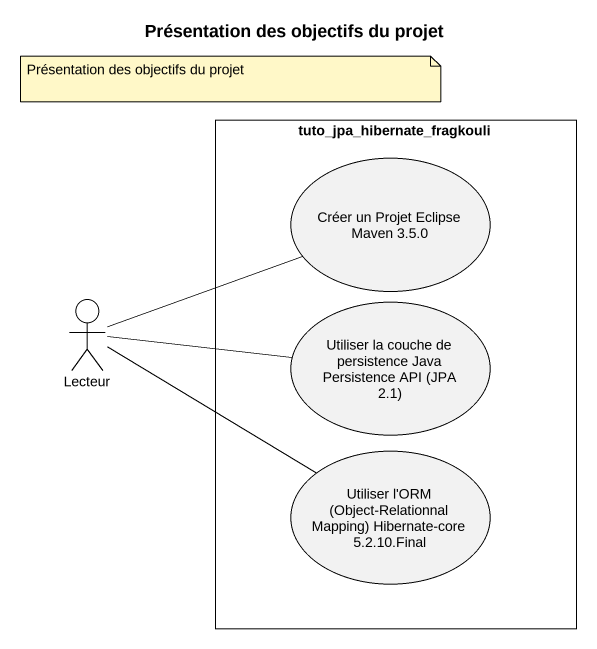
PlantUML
@startuml
title Présentation des objectifs du projet
rectangle tuto_jpa_hibernate_fragkouli {
  usecase "Créer un Projet Eclipse Maven 3.5.0" as Créer_un_Projet_Eclipse
  usecase "Utiliser la couche de persistence Java Persistence API (JPA 2.1)" as Utiliser_la_couche_de
  usecase "Utiliser l'ORM (Object-Relationnal Mapping) Hibernate-core 5.2.10.Final" as Utiliser_l_ORM_Object
}
actor Lecteur
Lecteur -right- Créer_un_Projet_Eclipse
Lecteur -right- Utiliser_la_couche_de
Lecteur -right- Utiliser_l_ORM_Object
note as N1
  Présentation des objectifs du projet
end note
@enduml
